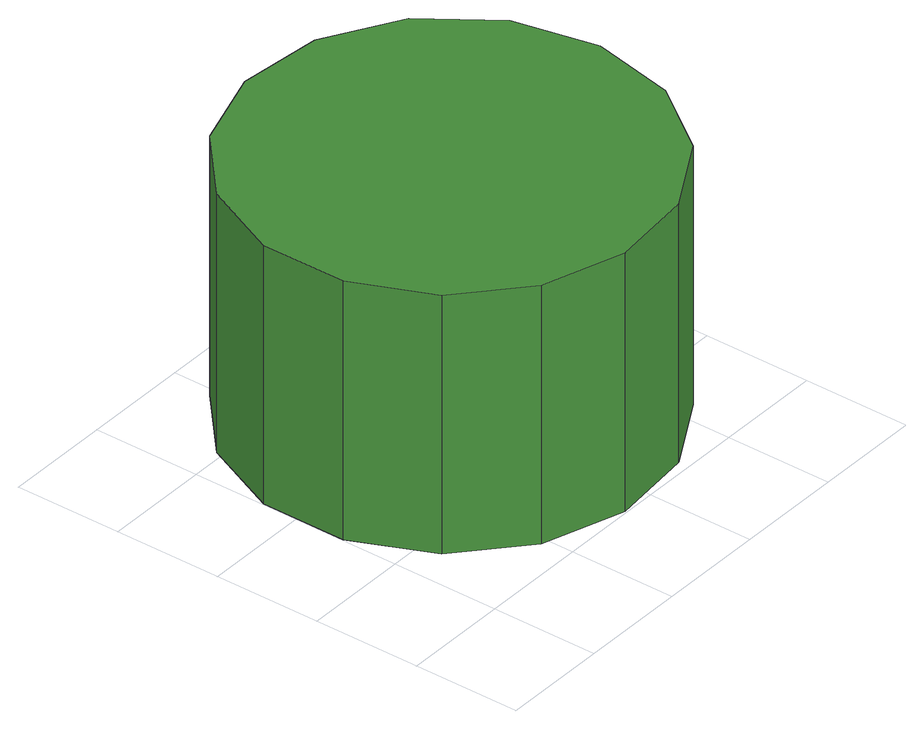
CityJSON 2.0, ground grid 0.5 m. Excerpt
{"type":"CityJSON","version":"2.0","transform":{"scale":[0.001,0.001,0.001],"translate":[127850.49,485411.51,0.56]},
"CityObjects":{
"tree1":{"type":"SolitaryVegetationObject","attributes":{"function":"something"},"geometry":[{"type":"MultiSurface","lod":"1","boundaries":[[[0,1,2,3,4,5,6,7,8,9,10,11,12,13,14]],[[15,16,17,18,19,20,21,22,23,24,25,26,27,28,29]],[[0,29,28,1]],[[1,28,27,2]],[[2,27,26,3]],[[3,26,25,4]],[[4,25,24,5]],[[5,24,23,6]],[[6,23,22,7]],[[7,22,21,8]],[[8,21,20,9]],[[9,20,19,10]],[[10,19,18,11]],[[11,18,17,12]],[[12,17,16,13]],[[13,16,15,14]],[[14,15,29,0]]]}]}
},
"vertices":[
[1912,965,1251],[1829,1356,1251],[1594,1679,1251],[1247,1879,1251],[850,1921,1251],[469,1798,1251],[172,1530,1251],[9,1165,1251],[9,765,1251],[172,399,1251],[469,132,1251],[850,8,1251],[1247,50,1251],[1594,250,1251],[1829,573,1251],[1829,573,1],[1594,250,1],[1247,50,1],[850,8,1],[469,132,1],[172,399,1],[9,765,1],[9,1165,1],[172,1530,1],[469,1798,1],[850,1921,1],[1247,1879,1],[1594,1679,1],[1829,1356,1],[1912,965,1]
]}
